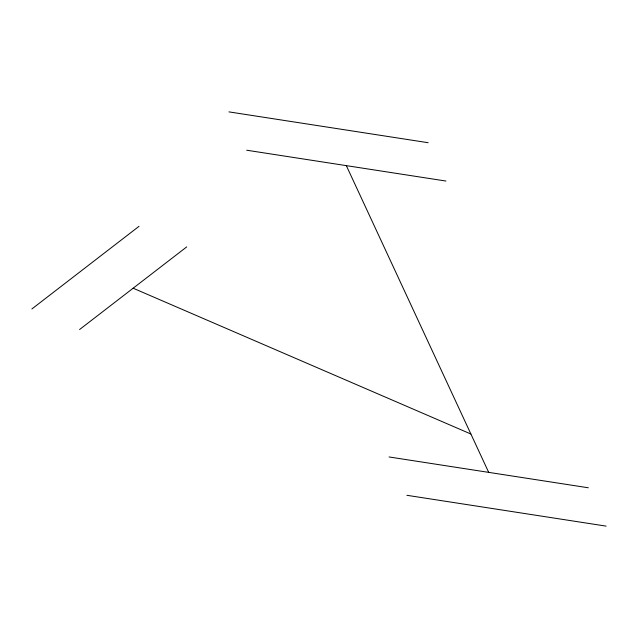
<?xml version="1.0" encoding="UTF-8"?>
<svg xmlns="http://www.w3.org/2000/svg" width="638" height="638" viewBox="0 0 638 638"><rect width="100%" height="100%" fill="white"/><g stroke="black" fill="none" stroke-linecap="round" stroke-linejoin="round"><path stroke-width="0.96" d="M31.9 308.944L139.02 226.323M79.583 329.527L186.703 246.906M228.922 111.881L428.154 142.705M246.715 150.225L445.946 181.04M389.076 456.96L588.308 487.775M406.869 495.295L606.1 526.119M133.143 288.216L470.9 434.023M346.33 165.633L488.692 472.367"/></g></svg>
